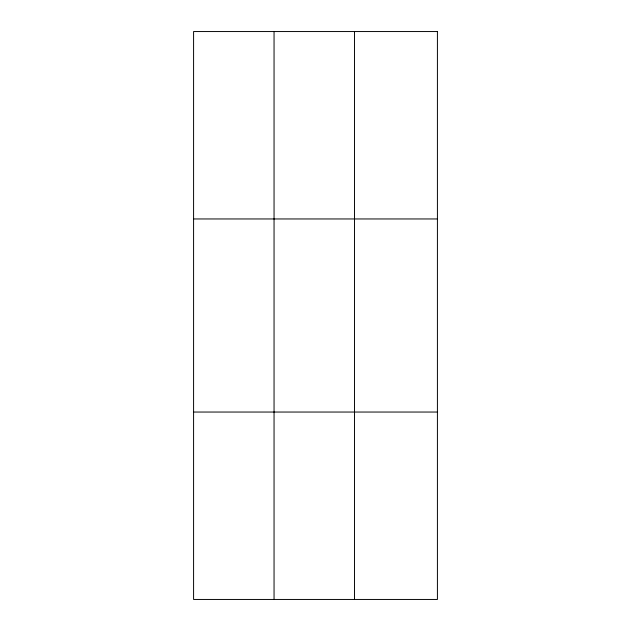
<?xml version="1.0" encoding="UTF-8"?>
<svg xmlns="http://www.w3.org/2000/svg" width="631" height="631" viewBox="0 0 631 631"><rect width="100%" height="100%" fill="white"/><g stroke="black" fill="none" stroke-linecap="round" stroke-linejoin="round"><path stroke-width="0.95" d="M274.051 599.45L274.051 31.55M354.512 599.45L354.512 31.55M193.583 218.957L437.417 218.957M193.583 412.043L437.417 412.043M437.417 31.55L437.417 599.45L193.583 599.45L193.583 31.55L437.417 31.55"/></g></svg>
